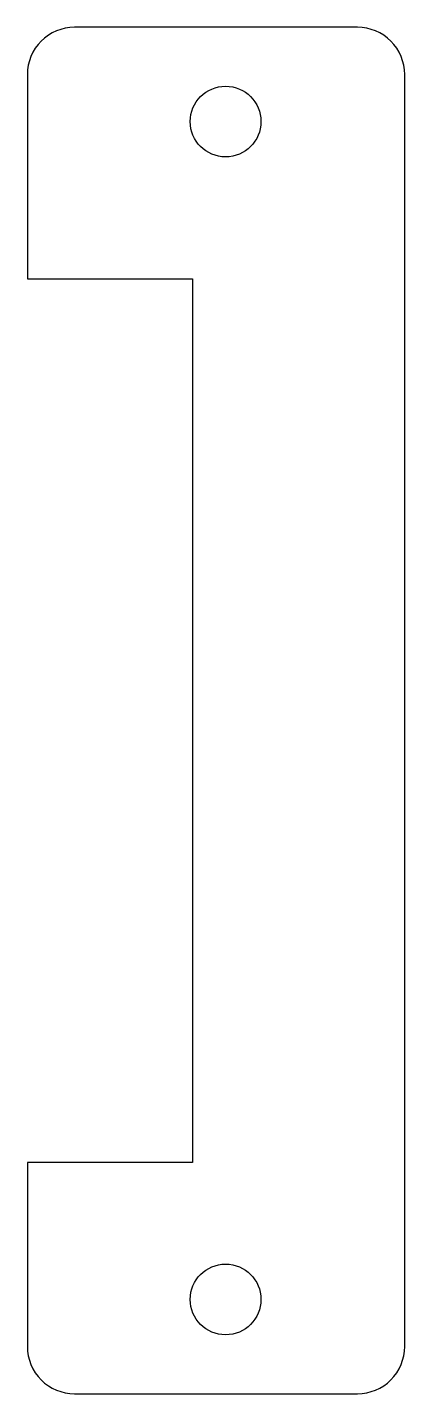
# Model space of a CAD drawing. Header units: millimetres. Extents: x -24 to 8, y 2 to 118.
import ezdxf

# ---------------------------------------------------------------- set-up
doc = ezdxf.new("R2010")
doc.units = ezdxf.units.MM

msp = doc.modelspace()

# ---------------------------------------------------------------- linework, layer by layer
msp.add_lwpolyline([(-24.08, 5.69, 0.414214), (-20.08, 1.69), (3.92, 1.69, 0.414214), (7.92, 5.69), (7.92, 113.69, 0.414214), (3.92, 117.69), (-20.08, 117.69, 0.414214), (-24.08, 113.69), (-24.08, 96.33), (-10.08, 96.33), (-10.08, 21.33), (-24.08, 21.33)], format="xyb", close=True)
for centre in [(-7.27, 109.69), (-7.27, 9.69)]:
    msp.add_circle(centre, 3)

doc.saveas('drawing.dxf')
